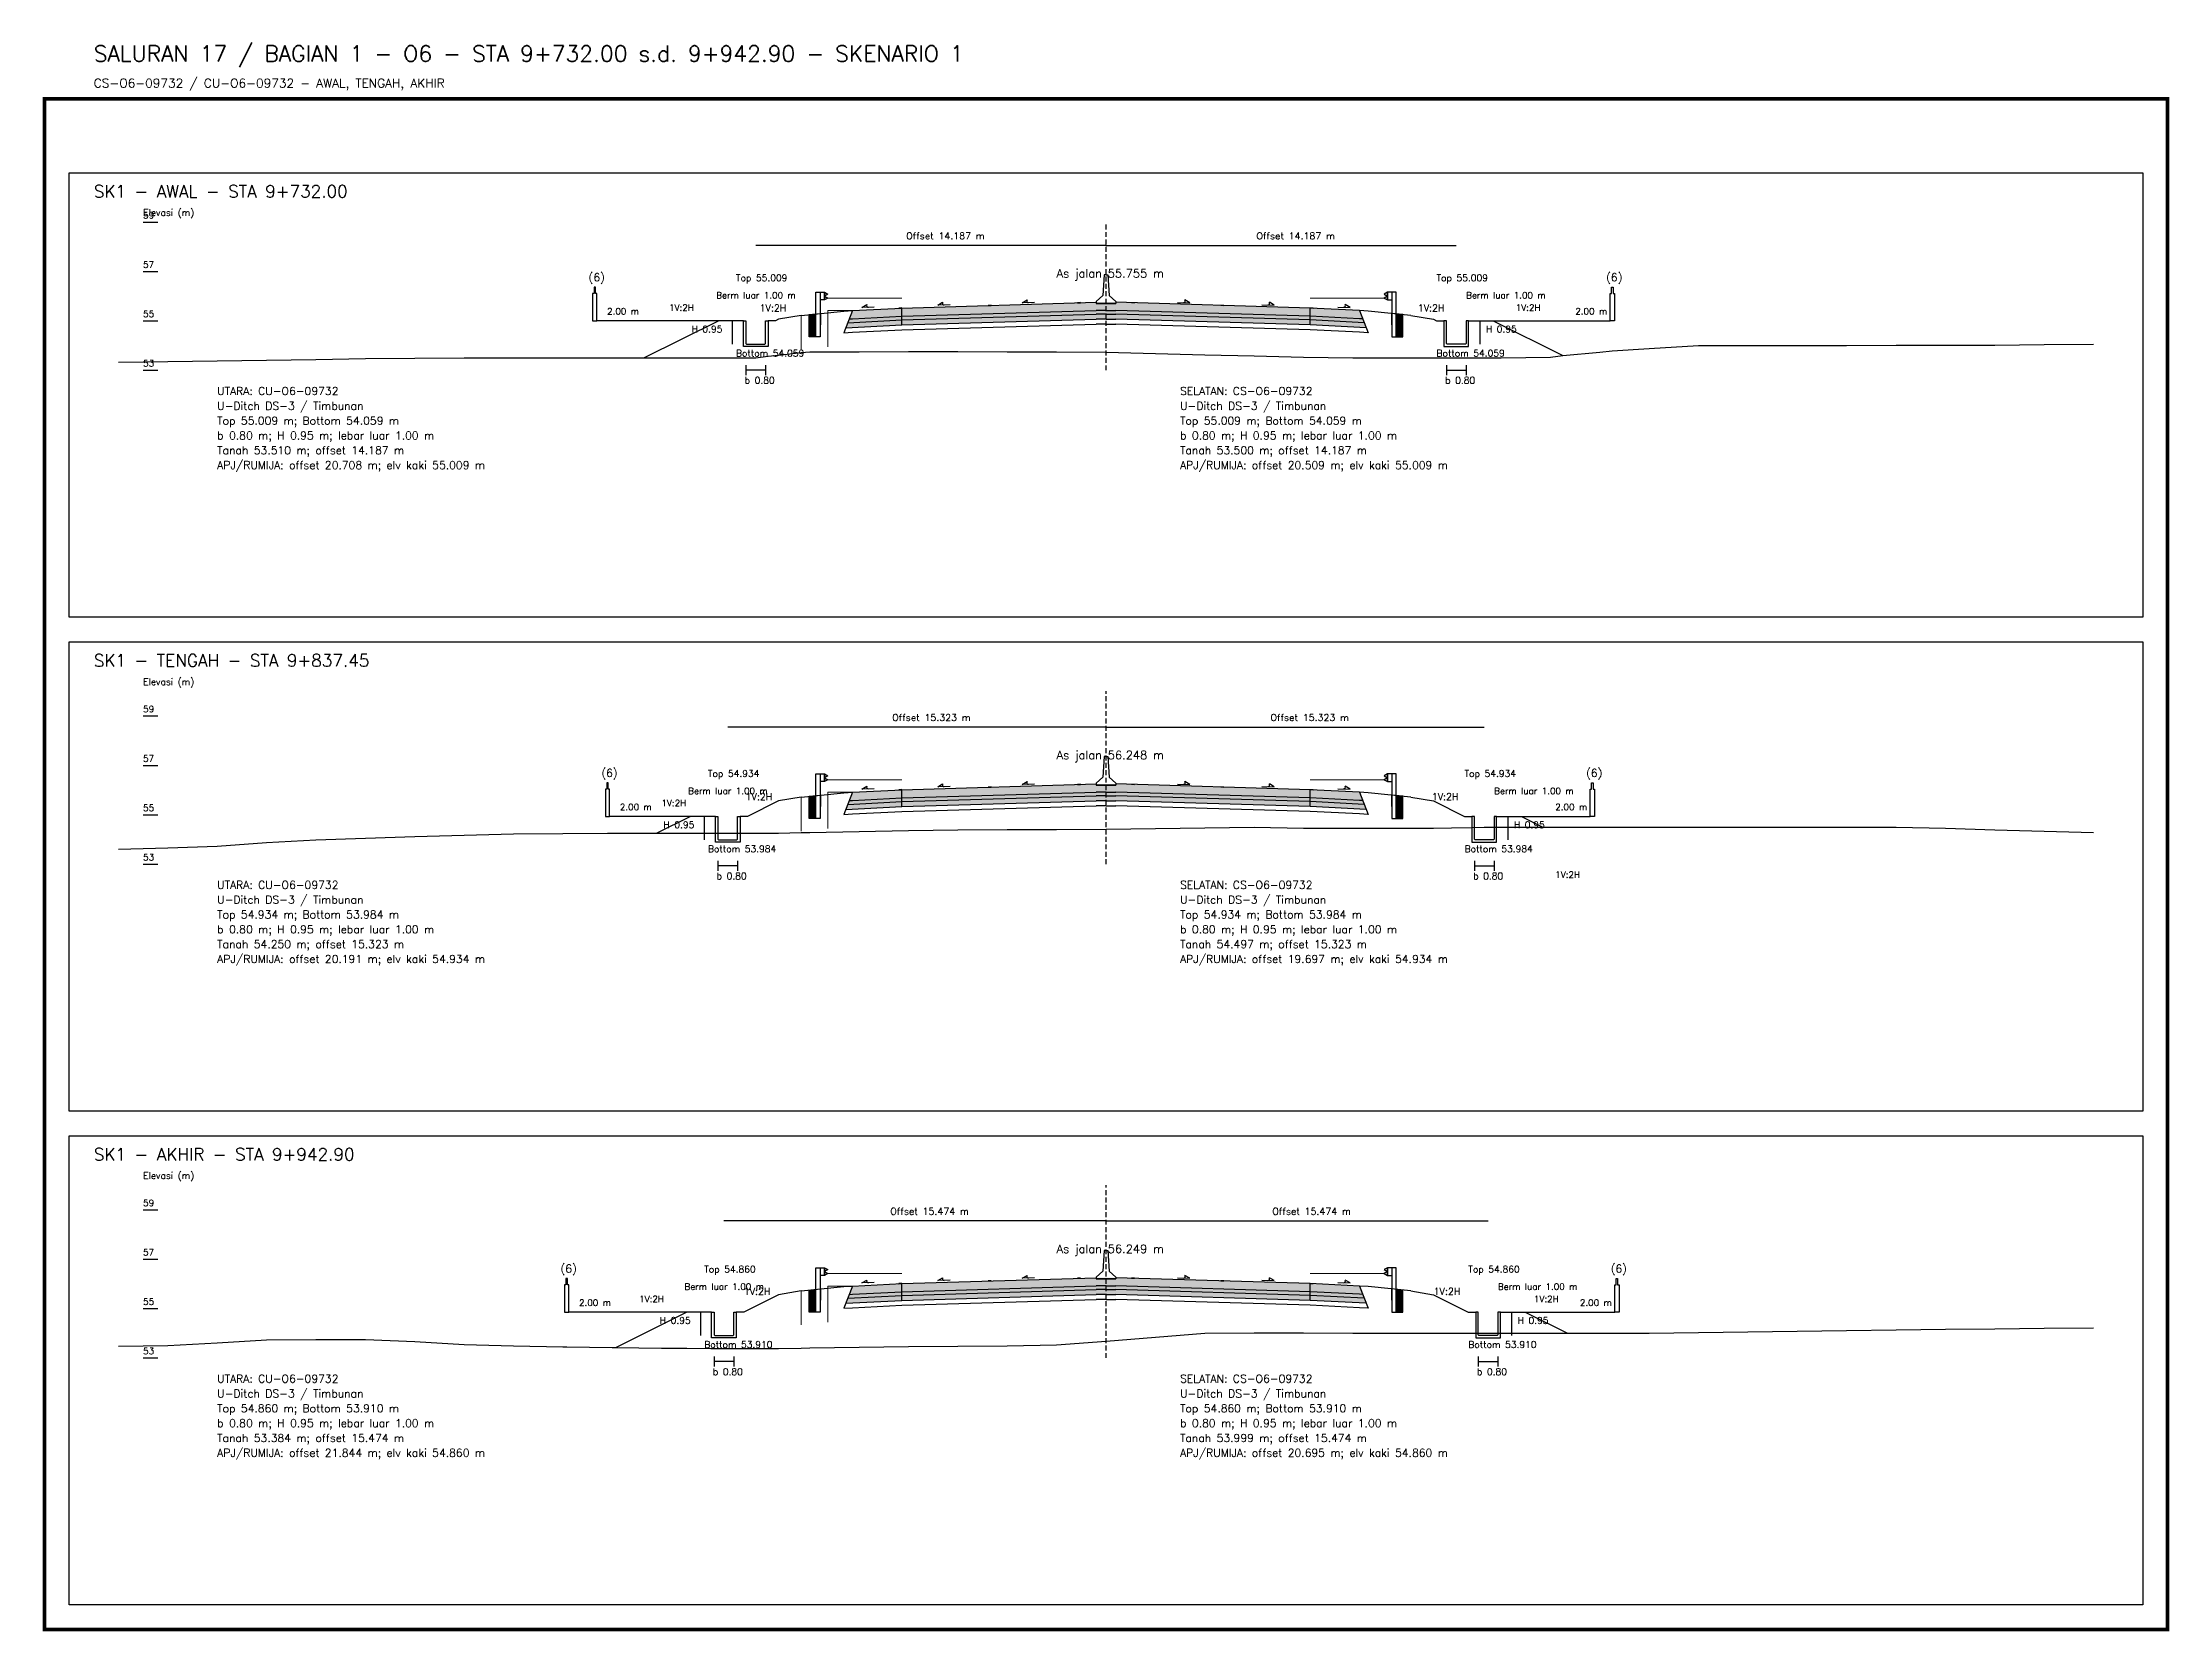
# Model space of a CAD drawing. Header units: metres. Extents: x -24715 to -24517, y 27498 to 30841.
# Drawn here: x -24714.7 to -24628.6, y 29644.3 to 29708.7 of the extents above; entities that cross this region are included whole.
import ezdxf

# ---------------------------------------------------------------- set-up
doc = ezdxf.new("R2010")
doc.units = ezdxf.units.M
doc.linetypes.add('PS_DASH', pattern=[0.3, 0.2, -0.1])
for name, color, linetype, lineweight in [('Dimensi', 230, 'Continuous', 20), ('GRS-ARSIR (HATCH)', 8, 'Continuous', 9), ('Guardrail', 20, 'Continuous', 30), ('HATCH - Beton ramping', 210, 'Continuous', 9), ('HATCH - LFA', 30, 'Continuous', 9), ('HATCH - Pavement', 50, 'Continuous', 9), ('Marka', 20, 'Continuous', 30), ('POT_ALL_GROUP', 2, 'Continuous', 70)]:
    doc.layers.add(name, color=color, linetype=linetype, lineweight=lineweight)
for name, color, linetype in [('POT_ALL_APJ', 2, 'Continuous'), ('POT_ALL_BORDER', 8, 'Continuous'), ('POT_ALL_CHANNEL1', 200, 'Continuous'), ('POT_ALL_DIM', 7, 'Continuous'), ('POT_ALL_GROUND', 1, 'Continuous'), ('POT_ALL_GUIDE', 8, 'Continuous'), ('POT_ALL_ROAD', 4, 'Continuous')]:
    doc.layers.add(name, color=color, linetype=linetype)
doc.styles.get("Standard").update_dxf_attribs({"font": 'simplex.shx'})

# ---------------------------------------------------------------- blocks, each defined once
blk = doc.blocks.new('JALAN_ASLI_TIPIKAL_2OKT_METER')
at = {"layer": 'Guardrail', "lineweight": 9}
h = blk.add_hatch(dxfattribs=at)
h.set_pattern_fill('JIS_LC_20', color=256, scale=0.002)
h.set_pattern_definition([(45, (-29.65569, -21.99233), (-0.02828427, 0.02828427), []), (45, (-29.65489, -21.99233), (-0.02828427, 0.02828427), [])])
h.paths.add_polyline_path([(-12.025, -1.394), (-11.753, -1.394), (-11.753, -0.471), (-12.018, -0.498)])
h = blk.add_hatch(dxfattribs=at)
h.set_pattern_fill('JIS_LC_20', color=256, scale=0.002)
h.set_pattern_definition([(45, (-29.40569, -21.99233), (-0.02828427, 0.02828427), []), (45, (-29.40489, -21.99233), (-0.02828427, 0.02828427), [])])
h.paths.add_polyline_path([(12.018, -0.498), (11.753, -0.471), (11.753, -1.394), (12.025, -1.394)])
at = {"layer": 'HATCH - Beton ramping'}
h = blk.add_hatch(dxfattribs=at)
h.set_pattern_fill('AR-CONC', color=256, scale=0.0005)
h.set_pattern_definition([(50, (-28.949556, -21.99233), (0.09109233, -0.00796954), [0.009525, -0.104775]), (355, (-28.94956, -21.99233), (-0.0176217, 0.09552842), [0.00762, -0.0838203]), (100.45144, (-28.941965, -21.992995), (0.07347062, 0.08755888), [0.008095, -0.08904512]), (46.1842, (-28.94956, -21.96693), (0.13553952, -0.02102116), [0.0142875, -0.1571625]), (96.63556, (-28.93826, -21.96868), (0.11870207, 0.12371306), [0.0121425, -0.1335678]), (351.18415, (-28.94956, -21.96693), (0.11870207, 0.12371306), [0.01143, -0.12572987]), (21, (-28.936856, -21.97328), (0.0758072, -0.0511326), [0.009525, -0.104775]), (326, (-28.93686, -21.97328), (0.03090101, 0.09209398), [0.00762, -0.08382]), (71.45144, (-28.93054, -21.97754), (0.1067082, 0.04096138), [0.008095, -0.08904497]), (37.5, (-28.949556, -21.99233), (0.001544302, 0.04227752), [0, -0.082804, 0, -0.08509, 0, -0.0841375]), (7.5, (-28.949556, -21.99233), (0.03340983, 0.05009029), [0, -0.048514, 0, -0.080899, 0, -0.0320675]), (327.5, (-28.977877, -21.99233), (0.067795298, -0.002864372), [0, -0.03175, 0, -0.09906, 0, -0.131445]), (317.5, (-28.990577, -21.99233), (0.07406459, 0.01271325), [0, -0.041275, 0, -0.065786, 0, -0.093345])])
h.paths.add_polyline_path([(-8.27, -0.566), (-10.401, -0.666), (-10.461, -0.826), (-8.27, -0.716)])
h.paths.add_polyline_path([(-0.4, -0.48), (0, -0.48), (0, -0.33), (-0.4, -0.33), (-8.27, -0.566), (-8.27, -0.716)])
h = blk.add_hatch(dxfattribs=at)
h.set_pattern_fill('AR-CONC', color=256, scale=0.0005)
h.set_pattern_definition([(50, (-28.699556, -21.99233), (0.09109233, -0.00796954), [0.009525, -0.104775]), (355, (-28.69956, -21.99233), (-0.01762171, 0.09552842), [0.00762, -0.0838203]), (100.45144, (-28.691965, -21.992995), (0.07347062, 0.08755888), [0.008095, -0.08904512]), (46.1842, (-28.69956, -21.96693), (0.13553952, -0.02102116), [0.0142875, -0.1571625]), (96.63556, (-28.68826, -21.96868), (0.11870207, 0.12371306), [0.0121425, -0.1335678]), (351.18415, (-28.69956, -21.96693), (0.11870207, 0.12371306), [0.01143, -0.12572987]), (21, (-28.686856, -21.97328), (0.0758072, -0.0511326), [0.009525, -0.104775]), (326, (-28.68686, -21.97328), (0.03090101, 0.09209398), [0.00762, -0.08382]), (71.45144, (-28.68054, -21.97754), (0.10670821, 0.04096138), [0.008095, -0.08904497]), (37.5, (-28.699556, -21.99233), (0.001544302, 0.04227752), [0, -0.082804, 0, -0.08509, 0, -0.0841375]), (7.5, (-28.699556, -21.99233), (0.03340983, 0.050090287), [0, -0.048514, 0, -0.080899, 0, -0.0320675]), (327.5, (-28.727877, -21.99233), (0.067795298, -0.002864372), [0, -0.03175, 0, -0.09906, 0, -0.131445]), (317.5, (-28.740577, -21.99233), (0.07406459, 0.012713246), [0, -0.041275, 0, -0.065786, 0, -0.093345])])
h.paths.add_polyline_path([(8.27, -0.566), (10.401, -0.666), (10.461, -0.826), (8.27, -0.716)])
h.paths.add_polyline_path([(0.4, -0.48), (0, -0.48), (0, -0.33), (0.4, -0.33), (8.27, -0.566), (8.27, -0.716)])
at = {"layer": 'HATCH - LFA'}
h = blk.add_hatch(dxfattribs=at)
h.set_pattern_fill('GRAVEL', color=256, scale=0.0075)
h.set_pattern_definition([(228.012788, (-28.812396, -21.801831), (-1.524, -1.7145), [0.0256291, -2.5372863]), (184.96974, (-28.829541, -21.820881), (2.2859999991, 0.1905000109), [0.04398035, -4.3540537]), (132.510447, (-28.873356, -21.824691), (1.9050000008, -2.0954999993), [0.0310111, -3.0701042]), (267.27369, (-28.947651, -21.872316), (0.1905000004, 3.81), [0.0400503, -3.9649828]), (292.833654, (-28.949556, -21.912321), (-0.9525, 2.286), [0.0392725, -3.8879856]), (357.27369, (-28.934316, -21.948516), (-3.81, 0.1905000004), [0.0400503, -3.9649828]), (37.69424, (-28.894311, -21.950421), (-2.4764999999, -1.9050000001), [0.0529645, -5.24348365]), (72.255328, (-28.852401, -21.918036), (1.3335000004, 4.1909999999), [0.050004, -4.95039425]), (121.429566, (-28.837161, -21.870411), (-1.5240000002, 2.4764999999), [0.040186, -3.9784159]), (175.23636, (-28.858116, -21.836121), (2.0955, -0.1905), [0.0458785, -2.2480453]), (222.397438, (-28.903836, -21.832311), (-2.2859999999, -2.0955000001), [0.05933084, -5.8737579]), (138.814075, (-28.759056, -21.874221), (-1.3335, 1.143), [0.0202503, -2.0047924]), (171.469234, (-28.774296, -21.860886), (2.4765, -0.3809999996), [0.03852615, -3.8140979]), (225, (-28.8124, -21.85517), (0, -0.1905), [0.0269407, -0.242467]), (203.19859, (-28.82573, -21.832311), (0.9525, 0.381), [0.0145081, -1.4362967]), (291.80141, (-28.839066, -21.838026), (-0.1905, 0.5715), [0.0205174, -1.0053565]), (30.96376, (-28.831446, -21.857076), (0.5715, 0.381), [0.033324, -1.0774724]), (161.56505, (-28.80287, -21.83993), (0.381, -0.1905), [0.0240965, -0.5783174]), (16.38954, (-28.949556, -21.838026), (1.905, 0.5715), [0.0337566, -3.341912]), (70.346176, (-28.917171, -21.828501), (-0.762, -2.0955), [0.0283199, -2.8036662]), (293.19859, (-28.80287, -21.801831), (-0.381, 0.9525), [0.029016, -1.4217888]), (343.61046, (-28.791441, -21.828501), (-1.905, 0.5715), [0.0337566, -3.341912]), (339.443955, (-28.949556, -21.956136), (-0.9525, 0.381), [0.0325526, -1.5950801]), (294.77514, (-28.919076, -21.967566), (-0.952500001, 2.0954999995), [0.0272754, -2.7002695]), (66.80141, (-28.800966, -21.992331), (0.381, 0.9525), [0.029016, -1.4217888]), (17.354025, (-28.789536, -21.965661), (-2.4765, -0.762), [0.0319337, -3.1614282]), (69.443955, (-28.89431, -21.992331), (-0.381, -0.9525), [0.0162763, -1.6113564]), (101.30993, (-28.812396, -21.99233), (-0.1905, 0.762), [0.0097136, -0.9616496]), (165.96376, (-28.8143, -21.982806), (0.5715, -0.1905), [0.0392725, -0.7461791]), (186.009006, (-28.852401, -21.973281), (1.905, 0.1905), [0.036395, -3.6031024]), (303.69007, (-28.831446, -21.87422), (-0.1905, 0.381), [0.0274743, -0.6593832]), (353.157227, (-28.816206, -21.897081), (3.2385, -0.3809999998), [0.0479668, -4.7487007]), (60.945396, (-28.76858, -21.902796), (-0.762, -1.3335), [0.0196131, -1.9417044]), (90, (-28.75906, -21.88565), (-0.1905, 0.1905), [0.01143, -0.17907]), (120.256437, (-28.856211, -21.967566), (0.762, -1.3335), [0.026465, -2.6200456]), (48.012787, (-28.869546, -21.944706), (1.524, 1.7145), [0.0512582, -2.5116572]), (0, (-28.83526, -21.9066), (0.1905, 0.1905), [0.04953, -0.14097]), (325.304846, (-28.785726, -21.906606), (1.9050000007, -1.333499999), [0.0301207, -2.9819488]), (254.0546, (-28.76096, -21.92375), (-0.1905, -0.762), [0.0277372, -1.3591238]), (207.645975, (-28.768581, -21.950421), (-3.6195000001, -1.9049999997), [0.0451609, -4.4709348]), (175.426079, (-28.808586, -21.971376), (-2.4765, 0.1905), [0.0477772, -4.7299385])])
h.paths.add_polyline_path([(-8.27, -0.716), (-10.461, -0.826), (-10.54, -1.03), (-8.27, -0.916)])
h.paths.add_polyline_path([(-0.4, -0.68), (0, -0.68), (0, -0.48), (-0.4, -0.48), (-8.27, -0.716), (-8.27, -0.916)])
h = blk.add_hatch(dxfattribs=at)
h.set_pattern_fill('GRAVEL', color=256, scale=0.0075)
h.set_pattern_definition([(228.012788, (-28.562396, -21.801831), (-1.524, -1.7145), [0.0256291, -2.5372863]), (184.96974, (-28.579541, -21.820881), (2.2859999991, 0.1905000109), [0.04398035, -4.3540537]), (132.510447, (-28.623356, -21.824691), (1.9050000008, -2.0954999993), [0.0310111, -3.0701042]), (267.27369, (-28.697651, -21.872316), (0.1905000004, 3.81), [0.04005034, -3.9649828]), (292.833654, (-28.699556, -21.912321), (-0.9525, 2.286), [0.0392725, -3.8879856]), (357.27369, (-28.684316, -21.948516), (-3.81, 0.1905000004), [0.04005034, -3.9649828]), (37.69424, (-28.644311, -21.950421), (-2.4764999999, -1.9050000001), [0.0529645, -5.24348365]), (72.255328, (-28.602401, -21.918036), (1.3335000004, 4.1909999999), [0.050004, -4.95039425]), (121.429566, (-28.587161, -21.870411), (-1.5240000002, 2.4764999999), [0.040186, -3.9784159]), (175.23636, (-28.608116, -21.836121), (2.0955, -0.1905000003), [0.0458785, -2.2480453]), (222.397438, (-28.653836, -21.832311), (-2.2859999999, -2.0955000001), [0.05933084, -5.87375794]), (138.814075, (-28.509056, -21.874221), (-1.3335, 1.143), [0.02025034, -2.0047924]), (171.469234, (-28.524296, -21.860886), (2.4765, -0.3809999996), [0.03852615, -3.8140979]), (225, (-28.5624, -21.85517), (0, -0.1905), [0.0269407, -0.242467]), (203.19859, (-28.57573, -21.832311), (0.9525, 0.381), [0.0145081, -1.4362967]), (291.80141, (-28.589066, -21.838026), (-0.1905, 0.5715), [0.0205174, -1.0053565]), (30.96376, (-28.581446, -21.857076), (0.5715, 0.381), [0.033324, -1.0774724]), (161.56505, (-28.55287, -21.83993), (0.381, -0.1905), [0.0240965, -0.57831736]), (16.38954, (-28.699556, -21.838026), (1.905, 0.5715), [0.0337566, -3.341912]), (70.346176, (-28.667171, -21.828501), (-0.762, -2.0955), [0.0283199, -2.8036662]), (293.19859, (-28.55287, -21.801831), (-0.381, 0.9525), [0.029016, -1.4217888]), (343.61046, (-28.541441, -21.828501), (-1.905, 0.5714999999), [0.0337566, -3.341912]), (339.443955, (-28.699556, -21.956136), (-0.9525, 0.381), [0.03255264, -1.5950801]), (294.77514, (-28.669076, -21.967566), (-0.952500001, 2.0954999995), [0.0272754, -2.7002695]), (66.80141, (-28.550966, -21.992331), (0.381, 0.9525), [0.029016, -1.4217888]), (17.354025, (-28.539536, -21.965661), (-2.4765, -0.7620000002), [0.0319337, -3.1614282]), (69.443955, (-28.64431, -21.992331), (-0.381, -0.9525), [0.0162763, -1.6113564]), (101.30993, (-28.562396, -21.99233), (-0.1905, 0.762), [0.0097136, -0.9616496]), (165.96376, (-28.5643, -21.982806), (0.5715, -0.1905), [0.0392725, -0.7461791]), (186.009006, (-28.602401, -21.973281), (1.905, 0.1905), [0.036395, -3.6031024]), (303.69007, (-28.581446, -21.87422), (-0.1905, 0.381), [0.0274743, -0.6593832]), (353.157227, (-28.566206, -21.897081), (3.2385, -0.3809999998), [0.04796676, -4.7487007]), (60.945396, (-28.51858, -21.902796), (-0.762, -1.3335), [0.0196131, -1.9417044]), (90, (-28.50906, -21.88565), (-0.1905, 0.1905), [0.01143, -0.17907]), (120.256437, (-28.606211, -21.967566), (0.762, -1.3335), [0.026465, -2.62004556]), (48.012787, (-28.619546, -21.944706), (1.524, 1.7145), [0.0512582, -2.5116572]), (0, (-28.58526, -21.9066), (0.1905, 0.1905), [0.04953, -0.14097]), (325.304846, (-28.535726, -21.906606), (1.9050000007, -1.333499999), [0.0301207, -2.98194875]), (254.054604, (-28.51096, -21.92375), (-0.1905, -0.762), [0.0277372, -1.35912375]), (207.645975, (-28.518581, -21.950421), (-3.6195000001, -1.9049999997), [0.0451609, -4.4709348]), (175.426079, (-28.558586, -21.971376), (-2.4765, 0.1905), [0.0477772, -4.7299385])])
h.paths.add_polyline_path([(8.27, -0.716), (10.461, -0.826), (10.54, -1.03), (8.27, -0.916)])
h.paths.add_polyline_path([(0.4, -0.68), (0, -0.68), (0, -0.48), (0.4, -0.48), (8.27, -0.716), (8.27, -0.916)])
at = {"layer": 'HATCH - Pavement'}
h = blk.add_hatch(dxfattribs=at)
h.set_pattern_fill('AR-CONC', color=256, scale=0.001)
h.set_pattern_definition([(50, (-89.43046, -52.62889), (0.18218467, -0.01593909), [0.01905, -0.20955]), (355, (-89.43046, -52.6289), (-0.03524342, 0.19105685), [0.01524, -0.1676406]), (100.45144, (-89.41528, -52.63022), (0.14694125, 0.17511775), [0.01619, -0.17809024]), (46.1842, (-89.43046, -52.5781), (0.27107904, -0.04204233), [0.028575, -0.314325]), (96.63556, (-89.40787, -52.5816), (0.23740413, 0.2474261), [0.024285, -0.2671356]), (351.18415, (-89.43046, -52.5781), (0.2374041, 0.2474261), [0.02286, -0.2514597]), (21, (-89.40506, -52.59079), (0.1516144, -0.1022652), [0.01905, -0.20955]), (326, (-89.40506, -52.5908), (0.06180203, 0.18418797), [0.01524, -0.16764]), (71.45144, (-89.39243, -52.59931), (0.21341642, 0.08192277), [0.01619, -0.17808994]), (37.5, (-89.43046, -52.62889), (0.003088603, 0.08455504), [0, -0.165608, 0, -0.17018, 0, -0.168275]), (7.5, (-89.43046, -52.62889), (0.06681966, 0.100180575), [0, -0.097028, 0, -0.161798, 0, -0.064135]), (327.5, (-89.4871, -52.62889), (0.135590595, -0.005728744), [0, -0.0635, 0, -0.19812, 0, -0.26289]), (317.5, (-89.5125, -52.62889), (0.14812918, 0.02542649), [0, -0.08255, 0, -0.131572, 0, -0.18669])])
h.paths.add_polyline_path([(-8.27, -0.236), (-10.27, -0.336), (-10.401, -0.673), (-10.27, -0.666), (-8.27, -0.566)])
h.paths.add_polyline_path([(-0.4, -0.33), (0, -0.33), (0, 0), (-0.4, 0), (-8.27, -0.236), (-8.27, -0.566)])
h = blk.add_hatch(dxfattribs=at)
h.set_pattern_fill('AR-CONC', color=256, scale=0.001)
h.set_pattern_definition([(50, (-89.18046, -52.62889), (0.18218467, -0.01593909), [0.01905, -0.20955]), (355, (-89.18046, -52.6289), (-0.03524342, 0.19105685), [0.01524, -0.16764058]), (100.45144, (-89.16528, -52.63022), (0.14694125, 0.17511775), [0.01619, -0.17809024]), (46.1842, (-89.18046, -52.5781), (0.27107904, -0.04204233), [0.028575, -0.314325]), (96.63556, (-89.15787, -52.5816), (0.23740413, 0.2474261), [0.024285, -0.2671356]), (351.18415, (-89.18046, -52.5781), (0.2374041, 0.2474261), [0.02286, -0.2514597]), (21, (-89.15506, -52.59079), (0.1516144, -0.1022652), [0.01905, -0.20955]), (326, (-89.15506, -52.5908), (0.06180203, 0.18418797), [0.01524, -0.16764]), (71.45144, (-89.14243, -52.59931), (0.21341642, 0.08192277), [0.01619, -0.17808994]), (37.5, (-89.18046, -52.62889), (0.003088603, 0.08455504), [0, -0.165608, 0, -0.17018, 0, -0.168275]), (7.5, (-89.18046, -52.62889), (0.06681966, 0.100180575), [0, -0.097028, 0, -0.161798, 0, -0.064135]), (327.5, (-89.2371, -52.62889), (0.135590595, -0.005728744), [0, -0.0635, 0, -0.19812, 0, -0.26289]), (317.5, (-89.2625, -52.62889), (0.14812918, 0.02542649), [0, -0.08255, 0, -0.131572, 0, -0.18669])])
h.paths.add_polyline_path([(8.27, -0.236), (10.27, -0.336), (10.401, -0.673), (10.27, -0.666), (8.27, -0.566)])
h.paths.add_polyline_path([(0.4, -0.33), (0, -0.33), (0, 0), (0.4, 0), (8.27, -0.236), (8.27, -0.566)])
at = {"layer": 'Marka'}
h = blk.add_hatch(color=256, dxfattribs=at)
h.dxf.hatch_style = 1
h.paths.add_polyline_path([(-8.27, -0.23), (-8.39, -0.236), (-8.39, -0.242), (-8.27, -0.236)])
h.paths.add_polyline_path([(-4.65, -0.122), (-4.77, -0.125), (-4.77, -0.131), (-4.65, -0.128)])
h.paths.add_polyline_path([(-1.03, -0.019), (-1.03, -0.013), (-1.15, -0.017), (-1.15, -0.023)])
h = blk.add_hatch(color=256, dxfattribs=at)
h.dxf.hatch_style = 1
h.paths.add_polyline_path([(8.27, -0.23), (8.39, -0.236), (8.39, -0.242), (8.27, -0.236)])
h.paths.add_polyline_path([(4.65, -0.122), (4.77, -0.125), (4.77, -0.131), (4.65, -0.128)])
h.paths.add_polyline_path([(1.03, -0.019), (1.03, -0.013), (1.15, -0.017), (1.15, -0.023)])
for p, q in [((-8.27, -0.236), (-0.4, 0)), ((8.27, -0.236), (0.4, 0)), ((-12.353, -0.533), (-10.622, -0.354)), ((-10.27, -0.336), (-10.62, -1.234)), ((-10.62, -0.354), (-10.27, -0.336)), ((-10.461, -0.826), (-8.27, -0.716)), ((-10.401, -0.673), (-10.27, -0.666)), ((-10.27, -0.336), (-8.27, -0.236)), ((-10.27, -0.666), (-8.27, -0.566)), ((-8.27, -0.916), (-8.27, -0.236)), ((-8.27, -0.566), (-0.4, -0.33)), ((-8.27, -0.716), (-0.4, -0.48)), ((-8.27, -0.916), (-0.4, -0.68)), ((0, -0.05), (-0.4, -0.05)), ((0, -0.33), (-0.4, -0.33)), ((0, -0.48), (-0.4, -0.48)), ((0, -0.68), (-0.4, -0.68)), ((0, -0.05), (0.4, -0.05)), ((0, -0.33), (0.4, -0.33)), ((0, -0.48), (0.4, -0.48)), ((0, -0.68), (0.4, -0.68)), ((8.27, -0.566), (0.4, -0.33)), ((8.27, -0.716), (0.4, -0.48)), ((8.27, -0.916), (0.4, -0.68)), ((8.27, -0.916), (8.27, -0.236)), ((10.27, -0.336), (8.27, -0.236)), ((10.27, -0.666), (8.27, -0.566)), ((10.461, -0.826), (8.27, -0.716)), ((10.27, -0.336), (10.62, -1.234)), ((10.62, -0.354), (10.27, -0.336)), ((10.401, -0.673), (10.27, -0.666)), ((12.353, -0.533), (10.622, -0.354)), ((-10.62, -1.234), (-10.27, -1.216)), ((-10.54, -1.03), (-8.27, -0.916)), ((-10.27, -1.216), (-8.27, -1.116)), ((-8.27, -1.116), (-0.4, -0.88)), ((0, -0.88), (-0.4, -0.88)), ((0, -0.88), (0.4, -0.88)), ((8.27, -1.116), (0.4, -0.88)), ((10.54, -1.03), (8.27, -0.916)), ((10.27, -1.216), (8.27, -1.116)), ((10.62, -1.234), (10.27, -1.216))]:
    blk.add_line(p, q)
for points in [[(0, 1.11), (-0.075, 1.11), (-0.125, 0.27), (-0.4, 0.03), (-0.4, -0.05), (0, -0.05)], [(0, 1.11), (0.075, 1.11), (0.125, 0.27), (0.4, 0.03), (0.4, -0.05), (0, -0.05)], [(-6.818, -0.116), (-6.616, 0)], [(-3.401, -0.02), (-3.199, 0.096)], [(3.401, -0.02), (3.199, 0.096)], [(6.818, -0.116), (6.616, 0)], [(-9.887, -0.208), (-9.686, -0.092)], [(-9.387, -0.193), (-9.887, -0.208)], [(-6.318, -0.101), (-6.818, -0.116)], [(-2.901, -0.005), (-3.401, -0.02)], [(2.901, -0.005), (3.401, -0.02)], [(6.318, -0.101), (6.818, -0.116)], [(9.387, -0.193), (9.887, -0.208)], [(9.887, -0.208), (9.686, -0.092)]]:
    blk.add_lwpolyline(points)
for centre, start, end in [((-6.556, -0.037), 148.28164, 271.71836), ((-3.139, 0.059), 148.28164, 271.71836), ((3.139, 0.059), 268.28164, 31.71836), ((6.556, -0.037), 268.28164, 31.71836), ((-9.625, -0.129), 148.28164, 271.71836), ((9.625, -0.129), 268.28164, 31.71836)]:
    blk.add_arc(centre, 0.0711, start, end)
at = {"layer": 'Dimensi'}
for p, q in [((-8.27, 0.168), (-11.27, 0.168)), ((8.27, 0.168), (11.27, 0.168))]:
    blk.add_line(p, q, dxfattribs=at)
at = {"layer": 'GRS-ARSIR (HATCH)'}
for p, q in [((-12.353, -0.533), (-12.353, -1.909)), ((-11.27, -0.336), (-11.27, -1.803)), ((-10.27, -0.336), (-11.27, -0.336))]:
    blk.add_line(p, q, dxfattribs=at)
at = {"layer": 'Guardrail'}
for points in [[(-11.753, -1.394), (-11.753, 0.406), (-11.575, 0.406), (-11.575, -1.394), (-11.753, -1.394)], [(-11.575, 0.406), (-11.397, 0.406), (-11.397, 0.094), (-11.575, 0.094)], [(-11.397, 0.25), (-11.397, 0.406), (-11.262, 0.328), (-11.397, 0.25)], [(-11.397, 0.094), (-11.397, 0.25), (-11.262, 0.172), (-11.397, 0.094)], [(11.397, 0.25), (11.397, 0.406), (11.262, 0.328), (11.397, 0.25)], [(11.397, 0.094), (11.397, 0.25), (11.262, 0.172), (11.397, 0.094)], [(11.575, 0.406), (11.397, 0.406), (11.397, 0.094), (11.575, 0.094)], [(11.753, -1.394), (11.753, 0.406), (11.575, 0.406), (11.575, -1.394), (11.753, -1.394)], [(-11.575, -1.394), (-12.025, -1.394), (-12.018, -0.498), (-11.568, -0.453), (-11.575, -1.394)], [(11.575, -1.394), (12.025, -1.394), (12.018, -0.498), (11.568, -0.453), (11.575, -1.394)]]:
    blk.add_lwpolyline(points, dxfattribs=at)
at = {"layer": 'Marka'}
for points in [[(-8.39, -0.242), (-8.27, -0.236), (-8.27, -0.23), (-8.39, -0.236), (-8.39, -0.242)], [(8.39, -0.242), (8.27, -0.236), (8.27, -0.23), (8.39, -0.236), (8.39, -0.242)]]:
    blk.add_lwpolyline(points, dxfattribs=at)
for points in [[(-4.65, -0.122), (-4.77, -0.125), (-4.77, -0.131), (-4.65, -0.128)], [(-1.03, -0.013), (-1.15, -0.017), (-1.15, -0.023), (-1.03, -0.019)], [(1.03, -0.013), (1.15, -0.017), (1.15, -0.023), (1.03, -0.019)], [(4.65, -0.122), (4.77, -0.125), (4.77, -0.131), (4.65, -0.128)]]:
    blk.add_lwpolyline(points, close=True, dxfattribs=at)

msp = doc.modelspace()

# ---------------------------------------------------------------- linework, layer by layer
at = {"layer": 'POT_ALL_APJ', "linetype": 'Continuous'}
for points in [[(-24692.4421, 29698.49491), (-24692.4421, 29697.3905), (-24692.2721, 29697.3905), (-24692.2721, 29698.49491), (-24692.3271, 29698.49491), (-24692.3271, 29698.74491), (-24692.3571, 29698.74491), (-24692.3871, 29698.74491), (-24692.3871, 29698.49491), (-24692.4421, 29698.49491)], [(-24651.05566, 29698.49491), (-24651.05566, 29697.3905), (-24651.22566, 29697.3905), (-24651.22566, 29698.49491), (-24651.17066, 29698.49491), (-24651.17066, 29698.74491), (-24651.14066, 29698.74491), (-24651.11066, 29698.74491), (-24651.11066, 29698.49491), (-24651.05566, 29698.49491)], [(-24687.33647, 29697.3905), (-24692.2721, 29697.3905)], [(-24655.96232, 29697.3905), (-24651.22566, 29697.3905)], [(-24691.92581, 29678.42036), (-24691.92581, 29677.31595), (-24691.75581, 29677.31595), (-24691.75581, 29678.42036), (-24691.81081, 29678.42036), (-24691.81081, 29678.67036), (-24691.84081, 29678.67036), (-24691.87081, 29678.67036), (-24691.87081, 29678.42036), (-24691.92581, 29678.42036)], [(-24651.8676, 29678.42036), (-24651.8676, 29677.31595), (-24652.0376, 29677.31595), (-24652.0376, 29678.42036), (-24651.9826, 29678.42036), (-24651.9826, 29678.67036), (-24651.9526, 29678.67036), (-24651.9226, 29678.67036), (-24651.9226, 29678.42036), (-24651.8676, 29678.42036)], [(-24688.47228, 29677.31595), (-24691.75581, 29677.31595)], [(-24654.8265, 29677.31595), (-24652.0376, 29677.31595)], [(-24693.57822, 29658.34581), (-24693.57822, 29657.2414), (-24693.40822, 29657.2414), (-24693.40822, 29658.34581), (-24693.46322, 29658.34581), (-24693.46322, 29658.59581), (-24693.49322, 29658.59581), (-24693.52322, 29658.59581), (-24693.52322, 29658.34581), (-24693.57822, 29658.34581)], [(-24650.86974, 29658.34581), (-24650.86974, 29657.2414), (-24651.03974, 29657.2414), (-24651.03974, 29658.34581), (-24650.98474, 29658.34581), (-24650.98474, 29658.59581), (-24650.95474, 29658.59581), (-24650.92474, 29658.59581), (-24650.92474, 29658.34581), (-24650.86974, 29658.34581)], [(-24688.62371, 29657.2414), (-24693.40822, 29657.2414)], [(-24654.67507, 29657.2414), (-24651.03974, 29657.2414)]]:
    msp.add_lwpolyline(points, dxfattribs=at)
at = {"layer": 'POT_ALL_BORDER', "linetype": 'Continuous'}
for points in [[(-24713.64939, 29703.3816), (-24629.64939, 29703.3816), (-24629.64939, 29685.3816), (-24713.64939, 29685.3816), (-24713.64939, 29703.3816)], [(-24713.64939, 29684.3816), (-24629.64939, 29684.3816), (-24629.64939, 29665.3816), (-24713.64939, 29665.3816), (-24713.64939, 29684.3816)], [(-24713.64939, 29664.3816), (-24629.64939, 29664.3816), (-24629.64939, 29645.3816), (-24713.64939, 29645.3816), (-24713.64939, 29664.3816)]]:
    msp.add_lwpolyline(points, dxfattribs=at)
at = {"layer": 'POT_ALL_CHANNEL1', "linetype": 'Continuous'}
for points in [[(-24685.43647, 29697.3905), (-24685.33647, 29697.3905), (-24685.33647, 29696.3405), (-24686.33647, 29696.3405), (-24686.33647, 29697.3905), (-24686.23647, 29697.3905), (-24686.23647, 29696.4705), (-24686.20647, 29696.4405), (-24685.46647, 29696.4405), (-24685.43647, 29696.4705), (-24685.43647, 29697.3905)], [(-24657.86232, 29697.3905), (-24657.96232, 29697.3905), (-24657.96232, 29696.3405), (-24656.96232, 29696.3405), (-24656.96232, 29697.3905), (-24657.06232, 29697.3905), (-24657.06232, 29696.4705), (-24657.09232, 29696.4405), (-24657.83232, 29696.4405), (-24657.86232, 29696.4705), (-24657.86232, 29697.3905)], [(-24686.57228, 29677.31595), (-24686.47228, 29677.31595), (-24686.47228, 29676.26595), (-24687.47228, 29676.26595), (-24687.47228, 29677.31595), (-24687.37228, 29677.31595), (-24687.37228, 29676.39595), (-24687.34228, 29676.36595), (-24686.60228, 29676.36595), (-24686.57228, 29676.39595), (-24686.57228, 29677.31595)], [(-24656.7265, 29677.31595), (-24656.8265, 29677.31595), (-24656.8265, 29676.26595), (-24655.8265, 29676.26595), (-24655.8265, 29677.31595), (-24655.9265, 29677.31595), (-24655.9265, 29676.39595), (-24655.9565, 29676.36595), (-24656.6965, 29676.36595), (-24656.7265, 29676.39595), (-24656.7265, 29677.31595)], [(-24686.72371, 29657.2414), (-24686.62371, 29657.2414), (-24686.62371, 29656.1914), (-24687.62371, 29656.1914), (-24687.62371, 29657.2414), (-24687.52371, 29657.2414), (-24687.52371, 29656.3214), (-24687.49371, 29656.2914), (-24686.75371, 29656.2914), (-24686.72371, 29656.3214), (-24686.72371, 29657.2414)], [(-24656.57507, 29657.2414), (-24656.67507, 29657.2414), (-24656.67507, 29656.1914), (-24655.67507, 29656.1914), (-24655.67507, 29657.2414), (-24655.77507, 29657.2414), (-24655.77507, 29656.3214), (-24655.80507, 29656.2914), (-24656.54507, 29656.2914), (-24656.57507, 29656.3214), (-24656.57507, 29657.2414)]]:
    msp.add_lwpolyline(points, dxfattribs=at)
at = {"layer": 'POT_ALL_DIM', "linetype": 'Continuous'}
for points in [[(-24671.64939, 29700.4364), (-24685.83647, 29700.4364)], [(-24671.64939, 29700.4364), (-24657.46232, 29700.4364)], [(-24686.78647, 29697.3905), (-24686.78647, 29696.4405)], [(-24656.51232, 29697.3905), (-24656.51232, 29696.4405)], [(-24686.23647, 29695.5905), (-24686.23647, 29695.1905)], [(-24685.43647, 29695.3905), (-24686.23647, 29695.3905)], [(-24685.43647, 29695.5905), (-24685.43647, 29695.1905)], [(-24657.86232, 29695.5905), (-24657.86232, 29695.1905)], [(-24657.86232, 29695.3905), (-24657.06232, 29695.3905)], [(-24657.06232, 29695.5905), (-24657.06232, 29695.1905)], [(-24671.64939, 29680.92976), (-24686.97228, 29680.92976)], [(-24671.64939, 29680.92976), (-24656.3265, 29680.92976)], [(-24687.92228, 29677.31595), (-24687.92228, 29676.36595)], [(-24655.3765, 29677.31595), (-24655.3765, 29676.36595)], [(-24687.37228, 29675.51595), (-24687.37228, 29675.11595)], [(-24686.57228, 29675.31595), (-24687.37228, 29675.31595)], [(-24686.57228, 29675.51595), (-24686.57228, 29675.11595)], [(-24656.7265, 29675.51595), (-24656.7265, 29675.11595)], [(-24656.7265, 29675.31595), (-24655.9265, 29675.31595)], [(-24655.9265, 29675.51595), (-24655.9265, 29675.11595)], [(-24671.64939, 29660.93092), (-24687.12371, 29660.93092)], [(-24671.64939, 29660.93092), (-24656.17507, 29660.93092)], [(-24688.07371, 29657.2414), (-24688.07371, 29656.2914)], [(-24655.22507, 29657.2414), (-24655.22507, 29656.2914)], [(-24687.52371, 29655.4414), (-24687.52371, 29655.0414)], [(-24686.72371, 29655.4414), (-24686.72371, 29655.0414)], [(-24656.57507, 29655.4414), (-24656.57507, 29655.0414)], [(-24655.77507, 29655.4414), (-24655.77507, 29655.0414)], [(-24686.72371, 29655.2414), (-24687.52371, 29655.2414)], [(-24656.57507, 29655.2414), (-24655.77507, 29655.2414)]]:
    msp.add_lwpolyline(points, dxfattribs=at)
at = {"layer": 'POT_ALL_GROUND', "linetype": 'Continuous'}
for points in [[(-24711.64939, 29695.71487), (-24709.64939, 29695.74174), (-24707.64939, 29695.76187), (-24705.64939, 29695.78651), (-24703.64939, 29695.82267), (-24701.64939, 29695.85895), (-24699.64939, 29695.87527), (-24697.64939, 29695.88168), (-24695.64939, 29695.88155), (-24693.64939, 29695.88083), (-24692.3571, 29695.88034), (-24691.64939, 29695.88023), (-24690.3571, 29695.88013), (-24689.64939, 29695.88006), (-24687.64939, 29695.88084), (-24687.33647, 29695.88097), (-24686.33647, 29695.88139), (-24685.83647, 29695.89179), (-24685.64939, 29695.91063), (-24685.33647, 29695.94996), (-24684.91931, 29695.99607), (-24684.00267, 29696.09738), (-24683.64939, 29696.13166), (-24681.64939, 29696.13441), (-24679.64939, 29696.13705), (-24677.64939, 29696.13719), (-24675.64939, 29696.13448), (-24673.64939, 29696.13234), (-24671.64939, 29696.11293), (-24669.64939, 29696.05838), (-24667.64939, 29696.01345), (-24665.64939, 29695.97413), (-24663.64939, 29695.91906), (-24661.64939, 29695.8816), (-24659.64939, 29695.8816), (-24659.29612, 29695.8816), (-24658.37948, 29695.8816), (-24657.96232, 29695.8816), (-24657.64939, 29695.8816), (-24657.46232, 29695.8816), (-24656.96232, 29695.8816), (-24655.96232, 29695.8816), (-24655.64939, 29695.8816), (-24653.64939, 29695.91327), (-24653.14066, 29695.97971), (-24651.64939, 29696.12236), (-24651.14066, 29696.17018), (-24649.64939, 29696.25791), (-24647.64939, 29696.38192), (-24645.64939, 29696.38362), (-24643.64939, 29696.38537), (-24641.64939, 29696.38906), (-24639.64939, 29696.39772), (-24637.64939, 29696.39953), (-24635.64939, 29696.40446), (-24633.64939, 29696.42077), (-24631.64939, 29696.43925)], [(-24711.64939, 29675.9847), (-24709.64939, 29676.04797), (-24707.64939, 29676.11124), (-24705.64939, 29676.26011), (-24703.64939, 29676.36066), (-24701.64939, 29676.43756), (-24699.64939, 29676.50208), (-24697.64939, 29676.55526), (-24695.64939, 29676.60354), (-24693.64939, 29676.62461), (-24691.84081, 29676.63169), (-24691.64939, 29676.6317), (-24689.84081, 29676.6317), (-24689.64939, 29676.63171), (-24688.47228, 29676.63172), (-24687.64939, 29676.63173), (-24687.47228, 29676.63173), (-24686.97228, 29676.63173), (-24686.47228, 29676.63172), (-24685.64939, 29676.63171), (-24684.91931, 29676.6386), (-24684.00267, 29676.65731), (-24683.64939, 29676.66436), (-24681.64939, 29676.70261), (-24679.64939, 29676.74087), (-24677.64939, 29676.76587), (-24675.64939, 29676.77816), (-24673.64939, 29676.78512), (-24671.64939, 29676.79879), (-24669.64939, 29676.82321), (-24667.64939, 29676.85153), (-24665.64939, 29676.87585), (-24663.64939, 29676.84473), (-24661.64939, 29676.83383), (-24659.64939, 29676.84286), (-24659.29612, 29676.84228), (-24658.37948, 29676.84076), (-24657.64939, 29676.85231), (-24656.8265, 29676.87092), (-24656.3265, 29676.87903), (-24655.8265, 29676.8789), (-24655.64939, 29676.87885), (-24654.8265, 29676.87863), (-24653.9526, 29676.87905), (-24653.64939, 29676.87927), (-24651.9526, 29676.8798), (-24651.64939, 29676.87983), (-24649.64939, 29676.87973), (-24647.64939, 29676.88002), (-24645.64939, 29676.88026), (-24643.64939, 29676.88066), (-24641.64939, 29676.88125), (-24639.64939, 29676.8816), (-24637.64939, 29676.84165), (-24635.64939, 29676.77514), (-24633.64939, 29676.71806), (-24631.64939, 29676.65984)], [(-24711.64939, 29655.86519), (-24709.64939, 29655.88326), (-24707.64939, 29655.99927), (-24705.64939, 29656.11557), (-24703.64939, 29656.1316), (-24701.64939, 29656.1316), (-24699.64939, 29656.04456), (-24697.64939, 29655.92324), (-24695.64939, 29655.87051), (-24693.64939, 29655.83977), (-24693.49322, 29655.83737), (-24691.64939, 29655.80903), (-24691.49322, 29655.80663), (-24689.64939, 29655.77968), (-24688.62371, 29655.77384), (-24687.64939, 29655.76829), (-24687.62371, 29655.76815), (-24687.12371, 29655.7653), (-24686.62371, 29655.76245), (-24685.64939, 29655.76327), (-24684.91931, 29655.77125), (-24684.00267, 29655.7826), (-24683.64939, 29655.78885), (-24681.64939, 29655.82421), (-24679.64939, 29655.85067), (-24677.64939, 29655.85688), (-24675.64939, 29655.87047), (-24673.64939, 29655.90791), (-24671.64939, 29656.06214), (-24669.64939, 29656.2302), (-24667.64939, 29656.38827), (-24665.64939, 29656.40111), (-24663.64939, 29656.39618), (-24661.64939, 29656.39156), (-24659.64939, 29656.38156), (-24659.29612, 29656.38144), (-24658.37948, 29656.38126), (-24657.64939, 29656.38122), (-24656.67507, 29656.38114), (-24656.17507, 29656.38106), (-24655.67507, 29656.38098), (-24655.64939, 29656.38097), (-24654.67507, 29656.38091), (-24653.64939, 29656.38111), (-24652.95474, 29656.38124), (-24651.64939, 29656.38149), (-24650.95474, 29656.38173), (-24649.64939, 29656.38834), (-24647.64939, 29656.41642), (-24645.64939, 29656.4445), (-24643.64939, 29656.46855), (-24641.64939, 29656.49326), (-24639.64939, 29656.51817), (-24637.64939, 29656.54285), (-24635.64939, 29656.56481), (-24633.64939, 29656.58404), (-24631.64939, 29656.60282)]]:
    msp.add_lwpolyline(points, dxfattribs=at)
at = {"layer": 'POT_ALL_GROUP', "linetype": 'Continuous', "lineweight": 70, "const_width": 0.15}
msp.add_lwpolyline([(-24714.64939, 29706.3816), (-24628.64939, 29706.3816), (-24628.64939, 29644.3816), (-24714.64939, 29644.3816), (-24714.64939, 29706.3816)], dxfattribs=at)
at = {"layer": 'POT_ALL_GUIDE', "linetype": 'Continuous'}
for points in [[(-24710.64939, 29701.3816), (-24710.04939, 29701.3816)], [(-24710.64939, 29699.3816), (-24710.04939, 29699.3816)], [(-24710.64939, 29697.3816), (-24710.04939, 29697.3816)], [(-24710.64939, 29695.3816), (-24710.04939, 29695.3816)], [(-24710.64939, 29681.3816), (-24710.04939, 29681.3816)], [(-24710.64939, 29679.3816), (-24710.04939, 29679.3816)], [(-24710.64939, 29677.3816), (-24710.04939, 29677.3816)], [(-24710.64939, 29675.3816), (-24710.04939, 29675.3816)], [(-24710.64939, 29661.3816), (-24710.04939, 29661.3816)], [(-24710.64939, 29659.3816), (-24710.04939, 29659.3816)], [(-24710.64939, 29657.3816), (-24710.04939, 29657.3816)], [(-24710.64939, 29655.3816), (-24710.04939, 29655.3816)]]:
    msp.add_lwpolyline(points, dxfattribs=at)
at = {"layer": 'POT_ALL_GUIDE', "linetype": 'PS_DASH'}
for points in [[(-24671.64939, 29695.3816), (-24671.64939, 29701.3816)], [(-24671.64939, 29675.3816), (-24671.64939, 29682.3816)], [(-24671.64939, 29655.3816), (-24671.64939, 29662.3816)]]:
    msp.add_lwpolyline(points, dxfattribs=at)
at = {"layer": 'POT_ALL_ROAD', "linetype": 'Continuous'}
for points in [[(-24687.33647, 29697.3905), (-24690.3571, 29695.88013)], [(-24686.33647, 29697.3905), (-24687.33647, 29697.3905)], [(-24684.00267, 29697.603), (-24684.91931, 29697.44908), (-24685.03647, 29697.3905), (-24685.33647, 29697.3905)], [(-24659.29612, 29697.603), (-24658.37948, 29697.44908), (-24658.26232, 29697.3905), (-24657.96232, 29697.3905)], [(-24656.96232, 29697.3905), (-24655.96232, 29697.3905)], [(-24655.96232, 29697.3905), (-24653.14066, 29695.97971)], [(-24684.00267, 29678.09636), (-24684.91931, 29677.94244), (-24686.17228, 29677.31595), (-24686.47228, 29677.31595)], [(-24659.29612, 29678.09636), (-24658.37948, 29677.94244), (-24657.1265, 29677.31595), (-24656.8265, 29677.31595)], [(-24688.47228, 29677.31595), (-24689.84081, 29676.6317)], [(-24687.47228, 29677.31595), (-24688.47228, 29677.31595)], [(-24655.8265, 29677.31595), (-24654.8265, 29677.31595)], [(-24654.8265, 29677.31595), (-24653.9526, 29676.87905)], [(-24684.00267, 29658.09753), (-24684.91931, 29657.9436), (-24686.32371, 29657.2414), (-24686.62371, 29657.2414)], [(-24659.29612, 29658.09753), (-24658.37948, 29657.9436), (-24656.97507, 29657.2414), (-24656.67507, 29657.2414)], [(-24688.62371, 29657.2414), (-24691.49322, 29655.80663)], [(-24687.62371, 29657.2414), (-24688.62371, 29657.2414)], [(-24655.67507, 29657.2414), (-24654.67507, 29657.2414)], [(-24654.67507, 29657.2414), (-24652.95474, 29656.38124)]]:
    msp.add_lwpolyline(points, dxfattribs=at)

# ---------------------------------------------------------------- block references
at = {"layer": 'POT_ALL_ROAD'}
for p in [(-24671.64939, 29698.1364), (-24671.64939, 29678.62976), (-24671.64939, 29658.63092)]:
    msp.add_blockref('JALAN_ASLI_TIPIKAL_2OKT_METER', p, dxfattribs=at)

# ---------------------------------------------------------------- texts
at = {"layer": 'POT_ALL_APJ'}
for s, height, p in [('(6)', 0.32, (-24692.6071, 29698.9905)), ('(6)', 0.32, (-24651.39066, 29698.9905)), ('2.00 m', 0.26, (-24691.8571, 29697.6405)), ('2.00 m', 0.26, (-24652.64066, 29697.6405)), ('(6)', 0.32, (-24692.09081, 29678.91595)), ('(6)', 0.32, (-24652.2026, 29678.91595)), ('2.00 m', 0.26, (-24691.34081, 29677.56595)), ('2.00 m', 0.26, (-24653.4526, 29677.56595)), ('(6)', 0.32, (-24693.74322, 29658.8414)), ('(6)', 0.32, (-24651.20474, 29658.8414)), ('2.00 m', 0.26, (-24692.99322, 29657.4914)), ('2.00 m', 0.26, (-24652.45474, 29657.4914))]:
    msp.add_text(s, height=height, dxfattribs=at).set_placement(p)
at = {"layer": 'POT_ALL_CHANNEL1'}
for s, height, p in [('Top 55.009', 0.27, (-24686.63647, 29698.9905)), ('Top 55.009', 0.27, (-24658.26232, 29698.9905)), ('Bottom 54.059', 0.27, (-24686.63647, 29695.9405)), ('Bottom 54.059', 0.27, (-24658.26232, 29695.9405)), ('UTARA: CU-O6-09732', 0.32, (-24707.64939, 29694.3816)), ('SELATAN: CS-O6-09732', 0.32, (-24668.64939, 29694.3816)), ('Top 54.934', 0.27, (-24687.77228, 29678.91595)), ('Top 54.934', 0.27, (-24657.1265, 29678.91595)), ('Bottom 53.984', 0.27, (-24687.77228, 29675.86595)), ('Bottom 53.984', 0.27, (-24657.1265, 29675.86595)), ('UTARA: CU-O6-09732', 0.32, (-24707.64939, 29674.3816)), ('SELATAN: CS-O6-09732', 0.32, (-24668.64939, 29674.3816)), ('Top 54.860', 0.27, (-24687.92371, 29658.8414)), ('Top 54.860', 0.27, (-24656.97507, 29658.8414)), ('Bottom 53.910', 0.27, (-24687.92371, 29655.7914)), ('Bottom 53.910', 0.27, (-24656.97507, 29655.7914)), ('UTARA: CU-O6-09732', 0.32, (-24707.64939, 29654.3816)), ('SELATAN: CS-O6-09732', 0.32, (-24668.64939, 29654.3816))]:
    msp.add_text(s, height=height, dxfattribs=at).set_placement(p)
at = {"layer": 'POT_ALL_DIM'}
for s, height, p in [('SK1 - AWAL - STA 9+732.00', 0.5, (-24712.64939, 29702.3816)), ('Elevasi (m)', 0.27, (-24710.64939, 29701.6316)), ('59', 0.26, (-24710.64939, 29701.5316)), ('Offset 14.187 m', 0.28, (-24679.74293, 29700.6864)), ('Offset 14.187 m', 0.28, (-24665.55586, 29700.6864)), ('57', 0.26, (-24710.64939, 29699.5316)), ('As jalan 55.755 m', 0.34, (-24673.64939, 29699.1364)), ('Berm luar 1.00 m', 0.26, (-24687.43647, 29698.2905)), ('Berm luar 1.00 m', 0.26, (-24657.06232, 29698.2905)), ('55', 0.26, (-24710.64939, 29697.5316)), ('1V:2H', 0.26, (-24689.34678, 29697.7905)), ('1V:2H', 0.28, (-24685.67789, 29697.76979)), ('1V:2H', 0.28, (-24659.0209, 29697.76979)), ('1V:2H', 0.26, (-24655.05149, 29697.7905)), ('H 0.95', 0.27, (-24688.43647, 29696.9155)), ('H 0.95', 0.27, (-24656.26232, 29696.9155)), ('53', 0.26, (-24710.64939, 29695.5316)), ('b 0.80', 0.27, (-24686.28647, 29694.8405)), ('b 0.80', 0.27, (-24657.91232, 29694.8405)), ('Top 55.009 m; Bottom 54.059 m', 0.32, (-24707.64939, 29693.1816)), ('U-Ditch DS-3 / Timbunan', 0.32, (-24707.64939, 29693.7816)), ('Top 55.009 m; Bottom 54.059 m', 0.32, (-24668.64939, 29693.1816)), ('U-Ditch DS-3 / Timbunan', 0.32, (-24668.64939, 29693.7816)), ('b 0.80 m; H 0.95 m; lebar luar 1.00 m', 0.32, (-24707.64939, 29692.5816)), ('b 0.80 m; H 0.95 m; lebar luar 1.00 m', 0.32, (-24668.64939, 29692.5816)), ('Tanah 53.510 m; offset 14.187 m', 0.32, (-24707.64939, 29691.9816)), ('APJ/RUMIJA: offset 20.708 m; elv kaki 55.009 m', 0.32, (-24707.64939, 29691.3816)), ('Tanah 53.500 m; offset 14.187 m', 0.32, (-24668.64939, 29691.9816)), ('APJ/RUMIJA: offset 20.509 m; elv kaki 55.009 m', 0.32, (-24668.64939, 29691.3816)), ('SK1 - TENGAH - STA 9+837.45', 0.5, (-24712.64939, 29683.3816)), ('Elevasi (m)', 0.27, (-24710.64939, 29682.6316)), ('59', 0.26, (-24710.64939, 29681.5316)), ('Offset 15.323 m', 0.28, (-24680.31084, 29681.17976)), ('Offset 15.323 m', 0.28, (-24664.98795, 29681.17976)), ('57', 0.26, (-24710.64939, 29679.5316)), ('As jalan 56.248 m', 0.34, (-24673.64939, 29679.62976)), ('1V:2H', 0.26, (-24689.65655, 29677.72383)), ('Berm luar 1.00 m', 0.26, (-24688.57228, 29678.21595)), ('1V:2H', 0.28, (-24686.2458, 29677.9792)), ('1V:2H', 0.28, (-24658.45299, 29677.9792)), ('Berm luar 1.00 m', 0.26, (-24655.9265, 29678.21595)), ('55', 0.26, (-24710.64939, 29677.5316)), ('H 0.95', 0.27, (-24689.57228, 29676.84095)), ('H 0.95', 0.27, (-24655.1265, 29676.84095)), ('53', 0.26, (-24710.64939, 29675.5316)), ('b 0.80', 0.27, (-24687.42228, 29674.76595)), ('b 0.80', 0.27, (-24656.7765, 29674.76595)), ('1V:2H', 0.26, (-24653.4526, 29674.82905)), ('U-Ditch DS-3 / Timbunan', 0.32, (-24707.64939, 29673.7816)), ('U-Ditch DS-3 / Timbunan', 0.32, (-24668.64939, 29673.7816)), ('Top 54.934 m; Bottom 53.984 m', 0.32, (-24707.64939, 29673.1816)), ('b 0.80 m; H 0.95 m; lebar luar 1.00 m', 0.32, (-24707.64939, 29672.5816)), ('Top 54.934 m; Bottom 53.984 m', 0.32, (-24668.64939, 29673.1816)), ('b 0.80 m; H 0.95 m; lebar luar 1.00 m', 0.32, (-24668.64939, 29672.5816)), ('Tanah 54.250 m; offset 15.323 m', 0.32, (-24707.64939, 29671.9816)), ('Tanah 54.497 m; offset 15.323 m', 0.32, (-24668.64939, 29671.9816)), ('APJ/RUMIJA: offset 20.191 m; elv kaki 54.934 m', 0.32, (-24707.64939, 29671.3816)), ('APJ/RUMIJA: offset 19.697 m; elv kaki 54.934 m', 0.32, (-24668.64939, 29671.3816)), ('SK1 - AKHIR - STA 9+942.90', 0.5, (-24712.64939, 29663.3816)), ('Elevasi (m)', 0.27, (-24710.64939, 29662.6316)), ('59', 0.26, (-24710.64939, 29661.5316)), ('Offset 15.474 m', 0.28, (-24680.38655, 29661.18092)), ('Offset 15.474 m', 0.28, (-24664.91223, 29661.18092)), ('57', 0.26, (-24710.64939, 29659.5316)), ('As jalan 56.249 m', 0.34, (-24673.64939, 29659.63092)), ('Berm luar 1.00 m', 0.26, (-24688.72371, 29658.1414)), ('1V:2H', 0.28, (-24686.32151, 29657.9425)), ('1V:2H', 0.28, (-24658.37728, 29657.9425)), ('Berm luar 1.00 m', 0.26, (-24655.77507, 29658.1414)), ('55', 0.26, (-24710.64939, 29657.5316)), ('1V:2H', 0.26, (-24690.55847, 29657.6414)), ('1V:2H', 0.26, (-24654.3149, 29657.6414)), ('H 0.95', 0.27, (-24689.72371, 29656.7664)), ('H 0.95', 0.27, (-24654.97507, 29656.7664)), ('53', 0.26, (-24710.64939, 29655.5316)), ('b 0.80', 0.27, (-24687.57371, 29654.6914)), ('b 0.80', 0.27, (-24656.62507, 29654.6914)), ('U-Ditch DS-3 / Timbunan', 0.32, (-24707.64939, 29653.7816)), ('U-Ditch DS-3 / Timbunan', 0.32, (-24668.64939, 29653.7816)), ('Top 54.860 m; Bottom 53.910 m', 0.32, (-24707.64939, 29653.1816)), ('b 0.80 m; H 0.95 m; lebar luar 1.00 m', 0.32, (-24707.64939, 29652.5816)), ('Top 54.860 m; Bottom 53.910 m', 0.32, (-24668.64939, 29653.1816)), ('b 0.80 m; H 0.95 m; lebar luar 1.00 m', 0.32, (-24668.64939, 29652.5816)), ('Tanah 53.384 m; offset 15.474 m', 0.32, (-24707.64939, 29651.9816)), ('Tanah 53.999 m; offset 15.474 m', 0.32, (-24668.64939, 29651.9816)), ('APJ/RUMIJA: offset 21.844 m; elv kaki 54.860 m', 0.32, (-24707.64939, 29651.3816)), ('APJ/RUMIJA: offset 20.695 m; elv kaki 54.860 m', 0.32, (-24668.64939, 29651.3816))]:
    msp.add_text(s, height=height, dxfattribs=at).set_placement(p)
at = {"layer": 'POT_ALL_GROUP', "lineweight": 0}
for s, height, p in [('SALURAN 17 / BAGIAN 1 - O6 - STA 9+732.00 s.d. 9+942.90 - SKENARIO 1', 0.65, (-24712.64939, 29707.8816)), ('CS-O6-09732 / CU-O6-09732 - AWAL, TENGAH, AKHIR', 0.36, (-24712.64939, 29706.8316))]:
    msp.add_text(s, height=height, dxfattribs=at).set_placement(p)

doc.saveas('drawing.dxf')
